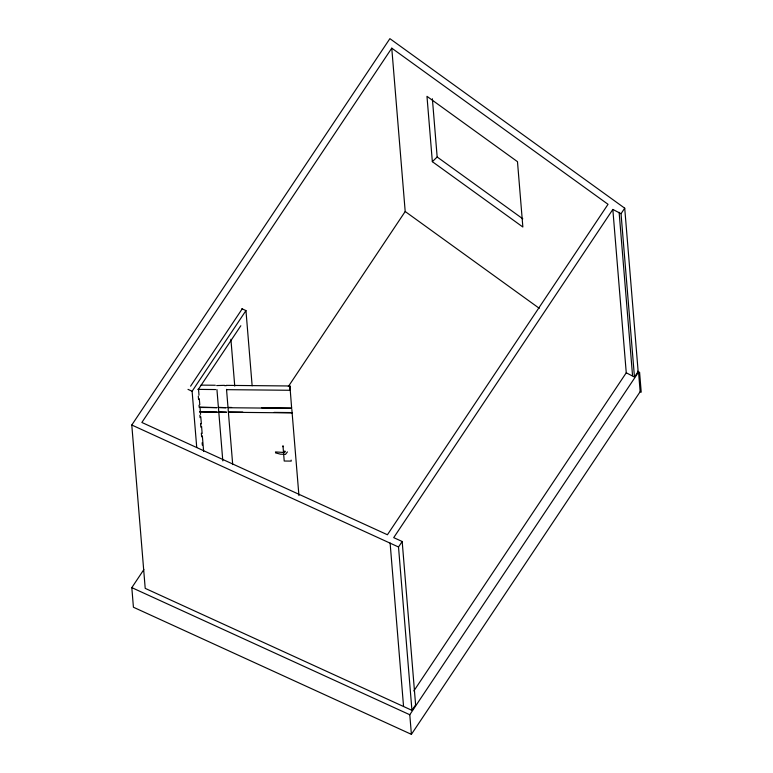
<?xml version="1.0" encoding="UTF-8"?>
<svg xmlns="http://www.w3.org/2000/svg" width="773" height="773" viewBox="0 0 773 773"><rect width="100%" height="100%" fill="white"/><g stroke="black" fill="none" stroke-linecap="round" stroke-linejoin="round"><path stroke-width="1.16" d="M287.43 451.905L285.508 454.379L280.415 454.157L275.497 452.881M612.834 209.435L393.708 537.631L402.182 541.496L415.613 704.85L411.941 710.348L145.208 588.369L131.787 425.015L389.892 38.65L624.719 208.188L638.15 371.533L634.469 377.04L626.256 372.789L612.834 209.435L621.038 213.696L634.469 377.04M391.766 48.158L141.865 422.464L387.418 534.752L608.032 204.304L391.766 48.158L405.197 211.512L288.329 386.548M190.602 386.152L242.191 308.881M196.728 447.364L192.11 391.244L245.959 310.601L241.843 308.717M240.828 325.752L198.506 389.148L198.999 395.138M640.16 391.708L641.213 392.191L639.609 372.596L638.546 372.113L640.16 391.708L411.4 734.35L133.42 607.23L131.816 587.635L143.875 569.556M411.941 710.348L398.51 546.994L402.182 541.496M621.038 213.696L624.719 208.188M413.845 690.946L626.256 372.789M411.4 734.35L409.787 714.745L638.546 372.113M432.349 161.673L426.976 96.335L517.485 161.683L522.857 227.02L432.349 161.673L437.16 156.987L432.378 98.77M201.048 385.118L215.319 385.254M224.499 385.341L216.691 385.572M226.276 385.36L289.914 385.978L291.663 408.347L228.025 407.729L226.528 389.36M224.518 385.64L226.296 385.659M197.743 389.379L215.59 389.553M226.547 389.66L290.175 390.278L289.914 385.978M200.4 407.158L217.068 407.622L199.221 407.448L199.038 405.187M218.411 407.332L226.247 407.709L218.421 407.632L216.942 389.563M228.006 407.429L231.61 407.458M261.632 407.758L291.643 408.047M199.579 411.671L217.445 412.154L199.598 411.98M218.778 411.864L226.624 412.241L218.798 412.164L218.488 408.453M228.383 411.951L242.79 412.096M274.009 412.396L292.02 412.579M292.039 412.879L228.402 412.26L228.093 408.55M275.42 451.934L282.937 452.408L284.879 452.031L284.812 450.939L284.889 451.886M188.003 389.37L192.11 391.244M131.787 425.015L398.51 546.994M131.816 587.635L409.787 714.745M437.16 156.987L522.799 218.817M637.657 371.185L639.609 372.596M405.197 211.512L539.264 308.311M619.125 212.314L632.556 375.668M390.114 543.023L403.545 706.367M291.846 409.448L298.929 495.58M245.959 310.601L252.143 385.814M230.905 339.289L234.75 386.094M232.702 464.573L228.47 413.13M222.808 460.882L218.865 413.033M199.299 398.733L199.792 404.733M199.985 407.129L200.574 414.318M200.777 416.724L201.367 423.913M201.56 426.31L202.149 433.508M202.352 435.904L203.637 451.49M198.294 396.153L198.574 399.544M199.869 415.236L200.062 417.633M200.555 423.614L200.845 427.198M201.338 433.18L201.637 436.774M202.13 442.755L202.323 445.142M291.15 460.119L291.218 461.095L284.213 461.027L282.976 445.789L283.044 446.765"/></g></svg>
